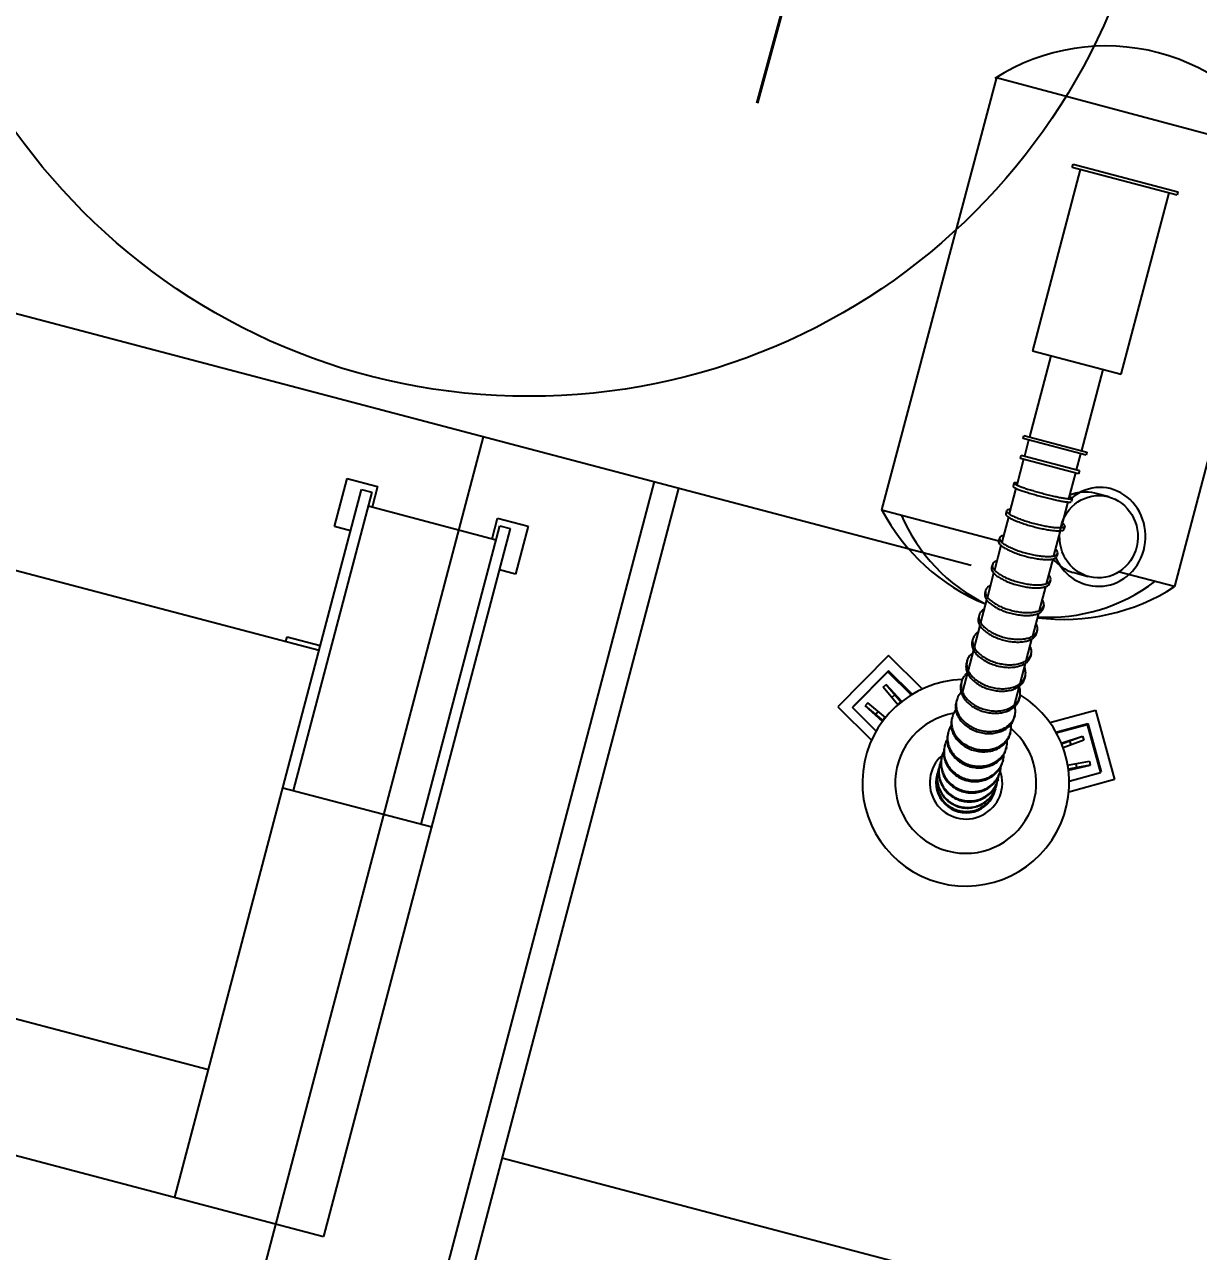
# Model space of a CAD drawing. Extents: x -16413 to 78405, y -232 to 83089.
# Drawn here: x 15732.9 to 16012.2, y 27519.6 to 27811.7 of the extents above; entities that cross this region are included whole.
import ezdxf

# ---------------------------------------------------------------- set-up
doc = ezdxf.new("R2010")
doc.units = 0
doc.header["$LTSCALE"] = 350
doc.header["$MEASUREMENT"] = 0
doc.layers.add('BACKGROUND', color=7, linetype='CONTINUOUS')
doc.styles.add('SIMPLEX', font='SIMPLEX')

msp = doc.modelspace()

# ---------------------------------------------------------------- linework, layer by layer
at = {"layer": 'BACKGROUND'}
for p, q in [((15029.81, 27927.63), (15958.11, 27683.01)), ((15964.13, 27799.07), (15936.8, 27696.16)), ((15964.13, 27799.07), (16033.5, 27780.51)), ((15982.19, 27777.67), (15982.39, 27778.43)), ((15982.39, 27778.43), (16007.31, 27771.86)), ((16033.5, 27780.51), (16006.54, 27677.88)), ((15984.09, 27777.17), (15972.72, 27734)), ((16007.11, 27771.1), (15982.19, 27777.67)), ((15993.83, 27728.43), (16005.21, 27771.6)), ((16007.31, 27771.86), (16007.11, 27771.1)), ((15518.68, 27737.65), (15802.98, 27662.74)), ((15977.11, 27732.84), (15972.01, 27713.51)), ((15972.72, 27734), (15993.83, 27728.43)), ((15989.44, 27729.59), (15984.35, 27710.26)), ((15970.5, 27713.1), (15970.7, 27713.86)), ((15970.7, 27713.86), (15985.66, 27709.92)), ((15750.34, 27365.46), (15842.09, 27713.57)), ((15985.46, 27709.16), (15970.5, 27713.1)), ((15971.81, 27712.75), (15970.81, 27708.95)), ((15970.61, 27708.18), (15968.99, 27702.03)), ((15969.85, 27708.39), (15970.05, 27709.15)), ((15983.7, 27704.73), (15969.85, 27708.39)), ((15970.05, 27709.15), (15983.9, 27705.5)), ((15984.15, 27709.5), (15983.14, 27705.7)), ((15985.66, 27709.92), (15985.46, 27709.16)), ((15983.9, 27705.5), (15983.7, 27704.73)), ((15882.69, 27702.87), (15790.97, 27354.76)), ((15806.66, 27692.17), (15809.67, 27703.6)), ((15809.67, 27703.6), (15816.91, 27701.69)), ((15968.3, 27702.51), (15968.1, 27701.75)), ((15982.94, 27704.94), (15981.32, 27698.79)), ((15768.65, 27532.47), (15813.06, 27701.01)), ((15815.54, 27700.36), (15796.82, 27629.34)), ((15888.5, 27701.35), (15805.96, 27388.04)), ((15813.06, 27701.01), (15815.54, 27700.36)), ((15816.91, 27701.69), (15815.62, 27696.82)), ((15968.79, 27701.28), (15967.18, 27695.18)), ((15990.99, 27699.26), (15987.58, 27700.16)), ((15814.67, 27697.07), (15845.13, 27689.04)), ((15981.12, 27698.03), (15979.51, 27691.93)), ((15982.15, 27698.86), (15981.95, 27698.1)), ((15844.18, 27689.29), (15845.46, 27694.17)), ((15845.46, 27694.17), (15852.69, 27692.26)), ((15936.8, 27696.16), (15964.69, 27688.81)), ((15966.98, 27694.43), (15965.4, 27688.42)), ((15966.57, 27695.92), (15966.37, 27695.17)), ((15848.47, 27691.68), (15804.06, 27523.14)), ((15810.47, 27691.17), (15806.66, 27692.17)), ((15827.28, 27621.31), (15845.99, 27692.33)), ((15845.99, 27692.33), (15848.47, 27691.68)), ((15852.69, 27692.26), (15849.68, 27680.84)), ((15979.34, 27691.18), (15977.73, 27685.17)), ((15980.42, 27692.3), (15980.22, 27691.55)), ((15965.21, 27687.69), (15963.66, 27681.82)), ((15964.86, 27689.44), (15964.66, 27688.7)), ((15978.71, 27685.79), (15978.52, 27685.05)), ((15849.68, 27680.84), (15845.88, 27681.84)), ((15963.19, 27683.1), (15963, 27682.39)), ((15977.54, 27684.44), (15976, 27678.57)), ((15963.48, 27681.11), (15961.98, 27675.43)), ((15977.04, 27679.45), (15976.85, 27678.74)), ((15985.96, 27680.23), (15982.32, 27681.2)), ((16006.54, 27677.88), (15993.13, 27681.41)), ((15961.57, 27676.97), (15961.39, 27676.28)), ((15975.81, 27677.86), (15974.31, 27672.18)), ((15961.8, 27674.74), (15960.36, 27669.3)), ((15961.81, 27674.73), (15960.36, 27669.3)), ((15975.42, 27673.32), (15975.24, 27672.63)), ((15960.02, 27671.08), (15959.84, 27670.42)), ((15974.13, 27671.49), (15972.69, 27666.05)), ((15974.13, 27671.49), (15972.69, 27666.05)), ((15960.19, 27668.64), (15958.83, 27663.46)), ((15973.87, 27667.43), (15973.7, 27666.77)), ((15795.08, 27664.82), (15795.36, 27665.9)), ((15795.36, 27665.9), (15803.26, 27663.82)), ((15958.54, 27665.47), (15958.38, 27664.85)), ((15972.52, 27665.39), (15971.16, 27660.21)), ((15938.49, 27661.44), (15926.43, 27649.28)), ((15946.5, 27653.5), (15938.49, 27661.44)), ((15958.66, 27662.84), (15957.38, 27657.97)), ((15972.4, 27661.82), (15972.23, 27661.2)), ((15957.15, 27660.2), (15957, 27659.62)), ((15970.99, 27659.59), (15969.71, 27654.72)), ((15929.9, 27649.07), (15938.32, 27657.56)), ((15938.5, 27657.79), (15930.08, 27649.3)), ((15938.32, 27657.56), (15943.86, 27652.07)), ((15944.11, 27652.23), (15938.5, 27657.79)), ((15957.23, 27657.39), (15956.04, 27652.87)), ((15971.01, 27656.55), (15970.85, 27655.97)), ((15937.18, 27653.91), (15937.92, 27654.54)), ((15940.71, 27649.75), (15937.18, 27653.91)), ((15941.64, 27650.52), (15937.92, 27654.54)), ((15937.92, 27654.54), (15941.46, 27650.37)), ((15955.86, 27655.31), (15955.72, 27654.77)), ((15969.56, 27654.14), (15968.37, 27649.62)), ((15933.54, 27650.24), (15932.92, 27649.5)), ((15937.77, 27646.71), (15933.54, 27650.24)), ((15940, 27652.07), (15939.27, 27651.45)), ((15941.38, 27650.45), (15940.64, 27649.82)), ((15954.68, 27650.82), (15954.55, 27650.33)), ((15969.72, 27651.66), (15969.57, 27651.12)), ((15926.43, 27649.28), (15934.44, 27641.34)), ((15935.54, 27643.48), (15929.9, 27649.07)), ((15930.08, 27649.3), (15930.1, 27649.27)), ((15937.03, 27645.75), (15932.92, 27649.5)), ((15932.92, 27649.5), (15937.17, 27645.94)), ((15935.4, 27647.43), (15936.02, 27648.18)), ((15937.04, 27646.07), (15937.65, 27646.8)), ((15953.61, 27646.78), (15953.5, 27646.34)), ((15968.53, 27647.17), (15968.4, 27646.68)), ((15976.86, 27645.5), (15987.74, 27648.46)), ((15987.74, 27648.46), (15992.24, 27631.94)), ((15978.31, 27643.21), (15985.93, 27645.29)), ((15978.39, 27643.06), (15985.75, 27645.06)), ((15985.75, 27645.06), (15988.89, 27633.52)), ((15985.93, 27645.29), (15989.07, 27633.75)), ((15952.67, 27643.21), (15952.57, 27642.83)), ((15967.47, 27643.12), (15967.35, 27642.69)), ((15979.57, 27640.63), (15984.61, 27642.24)), ((15979.66, 27640.41), (15984.61, 27642.24)), ((15984.95, 27641.33), (15980, 27639.5)), ((15981.92, 27640.21), (15981.58, 27641.12)), ((15984.61, 27642.24), (15984.95, 27641.33)), ((15951.87, 27640.14), (15951.78, 27639.82)), ((15966.53, 27639.56), (15966.43, 27639.18)), ((15492.38, 27637.84), (15776.68, 27562.92)), ((15950.67, 27635.6), (15950.62, 27635.4)), ((15951.2, 27637.6), (15951.13, 27637.34)), ((15965.72, 27636.49), (15965.63, 27636.17)), ((15981.09, 27635.4), (15986.31, 27636.34)), ((15986.48, 27635.38), (15981.24, 27634.44)), ((15981.27, 27634.2), (15986.48, 27635.38)), ((15983.3, 27634.81), (15983.13, 27635.76)), ((15986.31, 27636.34), (15986.48, 27635.38)), ((15950.06, 27633.3), (15950.04, 27633.23)), ((15950.29, 27634.16), (15950.26, 27634.03)), ((15965.05, 27633.95), (15964.98, 27633.69)), ((15988.89, 27633.52), (15981.45, 27631.5)), ((15989.07, 27633.75), (15988.85, 27633.69)), ((15794.35, 27629.99), (15829.76, 27620.66)), ((15963.92, 27629.64), (15963.9, 27629.58)), ((15964.14, 27630.51), (15964.11, 27630.38)), ((15964.52, 27631.95), (15964.47, 27631.75)), ((15992.24, 27631.94), (15981.36, 27628.97)), ((15484.36, 27607.38), (15804.06, 27523.14)), ((16124.96, 27468.41), (15846.47, 27541.79))]:
    msp.add_line(p, q, dxfattribs=at)
msp.add_circle((15852.94, 27873.18), 150, dxfattribs=at)
for centre, radius, start, end in [((15990.21, 27757.53), 49.07, 27.8892, 122.5856), ((15968.39, 27702.49), 0.0827, 126.0343, 221.9326), ((15968.92, 27702.96), 0.793, 221.4891, 244.1249), ((15968.57, 27702.05), 0.554, 86.1367, 115.204), ((15971.04, 27706.59), 5, 240.4808, 246.8711), ((15968.71, 27698.49), 4.12, 84.0456, 91.3325), ((15968.27, 27701.75), 0.168, 180.5622, 246.9011), ((15969.44, 27703.26), 2.07, 233.318, 245.0968), ((15972.39, 27709.13), 8.64, 243.7511, 248.2019), ((15974.93, 27715.41), 14.63, 246.3915, 249.4836), ((15977.04, 27720.52), 20.95, 247.9501, 250.4006), ((15980.23, 27729.37), 29.57, 249.3585, 251.2862), ((15982.76, 27736.41), 37.83, 250.3222, 251.9703), ((15986.03, 27746.38), 47.54, 251.2395, 252.6417), ((15988.45, 27753.81), 56.14, 251.9375, 253.2029), ((15991.2, 27762.85), 64.8, 252.6196, 253.7593), ((15992.97, 27768.69), 71.69, 253.1858, 254.2602), ((15994.71, 27774.81), 77.26, 253.7463, 254.7595), ((15995.41, 27777.29), 80.62, 254.249, 255.2422), ((15995.91, 27779.19), 81.8, 254.7498, 255.725), ((15995.42, 27777.28), 80.62, 255.2327, 256.2259), ((15994.81, 27774.78), 77.26, 255.7154, 256.7285), ((15991.96, 27762.65), 64.8, 256.7156, 257.8553), ((15988.35, 27745.77), 47.54, 257.8331, 259.2354), ((15979.82, 27695.56), 4.12, 59.1424, 66.4293), ((15985.44, 27690.7), 9.7, 77.2575, 113.2525), ((15993.31, 27768.61), 71.69, 256.2147, 257.2891), ((15989.9, 27753.43), 56.14, 257.272, 258.5374), ((15986.28, 27735.48), 37.83, 258.5046, 260.1528), ((15985.01, 27728.11), 29.57, 259.1887, 261.1163), ((15983.42, 27718.84), 20.95, 260.0743, 262.5249), ((15982.74, 27713.35), 14.63, 260.9913, 264.0834), ((15981.86, 27706.63), 8.64, 262.2731, 266.724), ((15981.79, 27703.76), 5, 263.6038, 269.994), ((15981.53, 27700.07), 2.07, 265.3783, 277.1576), ((15981.84, 27699.55), 0.793, 266.35, 288.9858), ((15981.81, 27698.19), 0.168, 263.5739, 329.9171), ((15981.69, 27698.6), 0.554, 35.2708, 64.3382), ((15982.07, 27698.88), 0.0827, 288.5422, 24.4405), ((15980.08, 27718.91), 48.83, 207.6515, 247.6823), ((15980.48, 27711.78), 42.49, 203.3588, 243.518), ((15966.61, 27695.11), 0.251, 129.3795, 188.6663), ((15966.95, 27695.22), 0.603, 194.6025, 228.4903), ((15966.95, 27694.66), 0.814, 99.5185, 127.2421), ((15968.37, 27696.62), 2.6, 225.3139, 237.9855), ((15966.81, 27695.86), 0.248, 140.4113, 198.8943), ((15967.28, 27696.06), 0.756, 201.5416, 230.0626), ((15967.05, 27695.59), 0.611, 102.2467, 135.1373), ((15968.83, 27697.7), 3.02, 227.4551, 238.6699), ((15967.59, 27693.72), 2.56, 92.7192, 105.2485), ((15970.94, 27700.52), 7.26, 237.14, 243.4737), ((15971.45, 27701.83), 7.91, 237.9898, 243.8495), ((15974.29, 27707.09), 14.65, 243.2245, 247.1798), ((15974.78, 27708.48), 15.35, 243.6376, 247.3925), ((15977.82, 27715.38), 23.65, 247.0838, 249.9522), ((15978.23, 27716.66), 24.23, 247.3075, 250.073), ((15981.15, 27724.64), 32.72, 250.0313, 252.2931), ((15983.02, 27730.46), 38.83, 252.2682, 254.2848), ((15980.84, 27723.58), 32.39, 249.9064, 252.2306), ((15982.8, 27729.62), 38.74, 252.2037, 254.2658), ((15983.44, 27731.85), 41.05, 254.2457, 256.2291), ((15983.64, 27732.6), 41.06, 254.266, 256.2089), ((15982.9, 27729.59), 38.74, 256.2091, 258.2711), ((15983.12, 27730.44), 38.83, 256.19, 258.2067), ((15981.63, 27723.37), 32.39, 258.2443, 260.5685), ((15981.88, 27724.45), 32.72, 258.1818, 260.4435), ((15980.21, 27714.75), 23.65, 260.5227, 263.3911), ((15980.49, 27716.07), 24.23, 260.4018, 263.1673), ((15979.2, 27705.8), 14.65, 263.2951, 267.2504), ((15979.46, 27707.25), 15.35, 263.0824, 266.8372), ((15978.88, 27698.43), 7.26, 267.0012, 273.3349), ((15979.08, 27699.82), 7.91, 266.6253, 272.485), ((15979.19, 27693.77), 2.6, 272.4894, 285.161), ((15979.32, 27694.93), 3.02, 271.805, 283.0198), ((15978.44, 27690.86), 2.56, 45.2264, 57.7556), ((15979.74, 27691.85), 0.603, 281.9846, 315.8724), ((15979.87, 27692.74), 0.756, 280.4122, 308.9333), ((15979.98, 27691.59), 0.251, 321.8086, 351.452), ((15979.83, 27692.22), 0.611, 15.3376, 48.2281), ((15980.18, 27692.34), 0.248, 311.5805, 10.0635), ((15965.23, 27688.57), 0.586, 165.1956, 203.5844), ((15965.25, 27688.52), 0.621, 124.0466, 161.0318), ((15966.03, 27688.91), 1.45, 203.4425, 224.5649), ((15965.35, 27689.31), 0.512, 147.5747, 188.8314), ((15965.79, 27689.41), 0.962, 190.7607, 218.1274), ((15965.61, 27689.1), 0.843, 115.0069, 144.861), ((15967.75, 27690.51), 3.79, 223.5153, 234.6035), ((15967.12, 27690.39), 2.61, 216.9401, 230.9779), ((15966.26, 27687.81), 2.29, 100.8274, 116.1545), ((15969.27, 27692.93), 5.94, 230.364, 238.4562), ((15971.88, 27697.1), 10.86, 238.2119, 243.6118), ((15970.18, 27693.83), 7.91, 234.1737, 240.9489), ((15972.89, 27698.62), 13.41, 240.7734, 245.5284), ((15974.48, 27702.28), 16.65, 243.5028, 247.5578), ((15975.36, 27703.98), 19.32, 245.4455, 249.1701), ((15976.61, 27707.36), 22.16, 247.5011, 250.8505), ((15977.15, 27708.64), 24.31, 249.124, 252.3176), ((15977.92, 27711.09), 26.12, 250.8156, 253.8166), ((15978.04, 27711.37), 27.18, 252.2864, 255.251), ((15978.33, 27712.47), 27.55, 253.7897, 256.6851), ((15978.05, 27711.36), 27.18, 255.2239, 258.1885), ((15978.01, 27711.06), 26.12, 256.6583, 259.6593), ((15977.48, 27708.56), 24.31, 258.1573, 261.3509), ((15977.32, 27707.17), 22.16, 259.6243, 262.9737), ((15976.66, 27701.7), 16.65, 262.9171, 266.9721), ((15976.37, 27695.91), 10.86, 266.8631, 272.2629), ((15976.59, 27691), 5.94, 272.0187, 280.1108), ((15977.2, 27687.73), 2.61, 279.4969, 293.5347), ((15977.43, 27685.91), 1.45, 285.91, 307.0324), ((15976.68, 27685.06), 2.29, 34.3204, 49.6475), ((15977.88, 27686.22), 0.962, 292.3475, 319.7142), ((15977.95, 27685.22), 0.586, 306.8905, 345.2793), ((15988.31, 27688.78), 10.79, 201.9564, 266.6872), ((15977.89, 27685.86), 0.843, 5.6139, 35.4679), ((15978.21, 27685.92), 0.512, 321.6435, 2.9001), ((15964.01, 27682.17), 1.04, 173.02, 200.9156), ((15963.86, 27682.16), 0.894, 140.5933, 171.2998), ((15964.88, 27682.5), 1.97, 200.8822, 219.0873), ((15964.03, 27682.88), 0.869, 151.5678, 183.3972), ((15964.44, 27682.93), 1.28, 184.5955, 209.2555), ((15964.28, 27682.71), 1.18, 124.008, 150.096), ((15965.62, 27683.58), 2.63, 208.8377, 224.1235), ((15964.97, 27681.72), 2.38, 107.9691, 124.324), ((15967.47, 27685.31), 5.17, 223.6837, 233.414), ((15976.74, 27703.62), 19.32, 261.3048, 265.0293), ((15976.25, 27697.73), 13.41, 264.9465, 269.7015), ((15976.24, 27692.23), 7.91, 269.526, 276.3012), ((15976.72, 27688.14), 3.79, 275.8713, 286.9596), ((15985.28, 27690.28), 9.55, 217.94, 251.9661), ((15966.47, 27683.75), 3.99, 218.5957, 229.9679), ((15968.53, 27686.15), 7.16, 229.6771, 237.3697), ((15969.67, 27688.21), 8.8, 233.1836, 239.9958), ((15970.71, 27689.49), 11.14, 237.2217, 242.9419), ((15971.8, 27691.85), 13.02, 239.8782, 245.1213), ((15972.6, 27693.15), 15.26, 242.862, 247.4958), ((15973.49, 27695.44), 16.99, 245.0554, 249.4434), ((15973.92, 27696.29), 18.67, 247.4473, 251.4964), ((15974.5, 27698.1), 19.83, 249.4008, 253.3581), ((15974.8, 27699.08), 20.86, 253.3247, 257.1502), ((15976.68, 27711.99), 41.41, 266.16, 307.4497), ((15975.15, 27681.07), 2.63, 286.3514, 301.6372), ((15975.87, 27679.92), 1.28, 301.2194, 325.8794), ((15974.81, 27679.13), 2.38, 26.1509, 42.5058), ((15975.99, 27678.96), 0.894, 339.1751, 9.8816), ((15976.2, 27679.68), 0.869, 327.0777, 358.9071), ((15975.89, 27679.65), 1.18, 0.3788, 26.4669), ((15962.66, 27675.94), 1.31, 149.4405, 175.9429), ((15962.94, 27675.95), 1.59, 176.8513, 200.1935), ((15962.84, 27676.63), 1.31, 154.0548, 180.0545), ((15963.21, 27676.66), 1.69, 180.7927, 202.775), ((15963.08, 27676.49), 1.59, 130.3758, 153.209), ((15964.28, 27677.1), 2.84, 202.6903, 218.2471), ((15963.75, 27675.7), 2.63, 114.0046, 130.3812), ((15974.55, 27698.12), 20.61, 251.4617, 255.2528), ((15974.56, 27698.12), 20.61, 255.222, 259.0132), ((15974.59, 27698.07), 19.83, 257.1168, 261.0741), ((15974.2, 27696.22), 18.67, 258.9785, 263.0276), ((15974.16, 27695.27), 16.99, 261.0315, 265.4195), ((15973.8, 27692.83), 15.26, 262.9791, 267.6129), ((15973.86, 27691.31), 13.02, 265.3536, 270.5967), ((15973.64, 27688.71), 11.14, 267.533, 273.2532), ((15980.08, 27718.91), 48.83, 262.6893, 302.8234), ((15973.92, 27687.09), 8.8, 270.4791, 277.2912), ((15973.89, 27684.74), 7.16, 273.1051, 280.7978), ((15974.4, 27683.49), 5.17, 277.0609, 286.7912), ((15974.5, 27681.63), 3.99, 280.5069, 291.8792), ((15975.27, 27679.76), 1.97, 291.3876, 309.5927), ((15975.87, 27679.04), 1.04, 309.5592, 337.4549), ((15963.93, 27676.31), 2.65, 200.1879, 216.8215), ((15965.53, 27677.48), 4.63, 216.5319, 227.9872), ((15965.9, 27678.35), 4.89, 217.9759, 228.8051), ((15967.45, 27679.57), 7.46, 227.7758, 236.1023), ((15967.79, 27680.46), 7.72, 228.6151, 236.5885), ((15969.3, 27682.28), 10.75, 235.9774, 242.501), ((15969.58, 27683.15), 10.95, 236.4755, 242.7871), ((15970.98, 27685.82), 13.97, 242.7178, 248.0829), ((15973.84, 27673.86), 1.69, 307.6999, 329.6821), ((15972.9, 27673.29), 2.63, 20.0937, 36.4702), ((15973.97, 27672.96), 1.31, 334.532, 1.0344), ((15974.16, 27673.65), 1.31, 330.4204, 356.4201), ((15973.87, 27673.65), 1.59, 357.2658, 20.0991), ((15961.92, 27669.95), 2.13, 177.1609, 197.1817), ((15961.6, 27669.95), 1.82, 154.4186, 176.6682), ((15961.78, 27670.61), 1.82, 155.729, 177.8182), ((15962.12, 27670.62), 2.16, 178.2827, 197.9784), ((15962, 27670.49), 2.08, 134.9955, 155.218), ((15962.64, 27669.85), 2.98, 118.9933, 134.9047), ((15970.75, 27685.03), 13.85, 242.4255, 247.9318), ((15971.6, 27687.08), 16.07, 247.881, 252.866), ((15971.79, 27687.8), 16.11, 248.0356, 252.9126), ((15971.85, 27687.85), 16.88, 252.8253, 257.6496), ((15972.03, 27688.54), 16.88, 252.8744, 257.6005), ((15971.68, 27687.06), 16.07, 257.6089, 262.5939), ((15971.87, 27687.78), 16.11, 257.5623, 262.4393), ((15971.41, 27684.85), 13.85, 262.543, 268.0493), ((15971.6, 27685.66), 13.97, 262.392, 267.7571), ((15971.32, 27681.75), 10.75, 267.9739, 274.4975), ((15971.5, 27682.65), 10.95, 267.6878, 273.9994), ((15971.59, 27678.48), 7.46, 274.3726, 282.699), ((15971.74, 27679.42), 7.72, 273.8864, 281.8598), ((15972.23, 27675.72), 4.63, 282.4877, 293.943), ((15972.34, 27676.65), 4.89, 281.6698, 292.499), ((15973.05, 27673.91), 2.65, 293.6533, 310.287), ((15973.13, 27674.77), 2.84, 292.2277, 307.7846), ((15973.73, 27673.1), 1.59, 310.2814, 333.6236), ((15961.63, 27664.24), 3.4, 123.0766, 138.33), ((15962.84, 27670.24), 3.1, 197.2391, 212.8327), ((15963.07, 27670.93), 3.16, 198.0184, 213.3244), ((15964.26, 27671.14), 4.78, 212.6844, 224.3736), ((15964.49, 27671.85), 4.85, 213.1766, 224.6742), ((15965.9, 27672.72), 7.06, 224.2277, 233.2394), ((15966.12, 27673.43), 7.13, 224.5324, 233.4245), ((15967.65, 27675.47), 9.67, 233.3249, 240.5761), ((15970.98, 27667.65), 2.98, 15.5701, 31.4816), ((15971.94, 27667.23), 1.82, 333.8067, 356.0563), ((15972.11, 27667.89), 1.82, 332.6567, 354.7459), ((15971.85, 27667.89), 2.08, 355.2569, 15.4793), ((15960.68, 27664.24), 2.38, 157.4559, 176.704), ((15961, 27664.24), 2.7, 176.9965, 194.7059), ((15961.15, 27664.86), 2.69, 176.534, 194.3588), ((15960.84, 27664.87), 2.38, 156.9186, 176.2346), ((15961.98, 27665.08), 3.55, 194.4346, 209.2491), ((15961.05, 27664.76), 2.61, 138.4363, 156.5976), ((15967.45, 27674.76), 9.62, 233.1368, 240.4649), ((15968.63, 27676.82), 11.99, 240.3955, 246.7205), ((15968.82, 27677.51), 12.02, 240.5086, 246.78), ((15969.3, 27678.36), 13.67, 246.6702, 252.4649), ((15969.48, 27679.02), 13.68, 246.7308, 252.4834), ((15969.5, 27678.93), 14.28, 252.423, 258.0519), ((15969.67, 27679.59), 14.28, 252.4423, 258.0326), ((15969.38, 27678.34), 13.67, 258.01, 263.8047), ((15969.55, 27679), 13.68, 257.9915, 263.7441), ((15969.21, 27676.67), 11.99, 263.7544, 270.0794), ((15969.38, 27677.35), 12.02, 263.6949, 269.9663), ((15969.22, 27674.3), 9.62, 270.01, 277.3381), ((15969.39, 27675.01), 9.67, 269.8988, 277.15), ((15969.56, 27671.76), 7.06, 277.2355, 286.2472), ((15969.72, 27672.49), 7.13, 277.0504, 285.9425), ((15970.21, 27669.58), 4.78, 286.1013, 297.7905), ((15970.36, 27670.3), 4.85, 285.8007, 297.2982), ((15971, 27668.09), 3.1, 297.6422, 313.2358), ((15971.14, 27668.8), 3.16, 297.1505, 312.4565), ((15971.67, 27667.38), 2.13, 313.2932, 333.314), ((15971.82, 27668.06), 2.16, 312.4965, 332.1922), ((15960.22, 27659.36), 3.18, 141.0566, 157.5894), ((15960.74, 27658.93), 3.86, 126.4077, 140.9621), ((15961.84, 27664.46), 3.57, 194.7764, 209.4813), ((15963.08, 27665.16), 4.99, 209.4113, 221.1812), ((15963.22, 27665.76), 4.96, 209.1797, 221.0308), ((15964.47, 27666.36), 6.84, 221.0848, 230.6232), ((15964.62, 27666.97), 6.81, 220.9334, 230.5272), ((15965.92, 27668.53), 8.84, 230.4455, 238.5065), ((15969.82, 27662.58), 2.69, 316.116, 333.9409), ((15969.93, 27661.81), 2.38, 333.7708, 353.019), ((15969.09, 27662.27), 3.4, 12.1449, 27.3983), ((15970.09, 27662.43), 2.38, 334.2403, 353.5563), ((15969.86, 27662.44), 2.61, 353.8773, 12.0386), ((15960.19, 27658.85), 3.29, 176.6883, 192.6884), ((15959.89, 27658.86), 2.98, 159.4421, 176.505), ((15960.3, 27659.43), 3.25, 175.2649, 191.5777), ((15960.03, 27659.44), 2.98, 157.7969, 175.068), ((15961.02, 27659.59), 3.98, 191.6543, 205.8939), ((15965.77, 27667.92), 8.86, 230.5426, 238.5655), ((15966.74, 27669.48), 10.7, 238.5043, 245.5769), ((15966.89, 27670.1), 10.69, 238.4446, 245.5449), ((15967.28, 27670.65), 11.99, 245.5291, 252.0837), ((15967.44, 27671.27), 11.98, 245.4966, 252.0737), ((15967.43, 27671.09), 12.45, 252.0422, 258.4326), ((15967.59, 27671.71), 12.45, 252.0318, 258.4431), ((15967.34, 27670.63), 11.99, 258.3912, 264.9458), ((15967.51, 27671.25), 11.98, 258.4012, 264.9783), ((15967.24, 27669.35), 10.7, 264.898, 271.9706), ((15967.4, 27669.96), 10.69, 264.9299, 272.0303), ((15967.31, 27667.51), 8.86, 271.9094, 279.9323), ((15967.48, 27668.11), 8.84, 271.9684, 280.0293), ((15967.67, 27665.52), 6.84, 279.8517, 289.3901), ((15967.84, 27666.12), 6.81, 279.9477, 289.5415), ((15968.29, 27663.78), 4.99, 289.2937, 301.0636), ((15968.47, 27664.38), 4.96, 289.4441, 301.2951), ((15967.26, 27657.21), 3.86, 9.5128, 24.0672), ((15969.03, 27662.57), 3.57, 300.9936, 315.6984), ((15969.2, 27663.18), 3.55, 301.2258, 316.0402), ((15969.65, 27661.96), 2.7, 315.769, 333.4784), ((15956.85, 27631.17), 24.61, 91.9385, 58.2347), ((15959.34, 27654.39), 3.6, 158.0519, 173.8232), ((15959.51, 27654.31), 3.78, 142.6569, 157.9151), ((15959.97, 27653.96), 4.36, 128.7016, 142.5826), ((15960.93, 27659.02), 4.05, 192.7536, 206.6834), ((15961.99, 27659.55), 5.23, 206.6558, 218.3964), ((15962.08, 27660.1), 5.16, 205.8695, 217.8592), ((15963.17, 27660.48), 6.73, 218.3358, 228.2648), ((15963.27, 27661.01), 6.66, 217.7971, 227.9098), ((15964.24, 27661.66), 8.33, 228.2041, 236.816), ((15964.36, 27662.21), 8.28, 227.8468, 236.5929), ((15967.7, 27656.87), 3.29, 317.7865, 333.7866), ((15967.89, 27657.43), 3.25, 318.8971, 335.21), ((15967.97, 27656.73), 2.98, 333.9698, 351.0328), ((15968.12, 27657.31), 2.98, 335.4069, 352.678), ((15967.92, 27657.33), 3.18, 352.8854, 9.4183), ((15959.09, 27649.55), 4.6, 136.3928, 150.248), ((15959.48, 27653.84), 3.88, 176.3608, 191.0514), ((15959.21, 27653.85), 3.61, 160.816, 176.2423), ((15960.12, 27653.97), 4.53, 191.1052, 204.3605), ((15959.56, 27654.37), 3.82, 173.9564, 189.1201), ((15960.16, 27654.48), 4.43, 189.1876, 202.9239), ((15961.05, 27654.85), 5.39, 202.9235, 214.9761), ((15965.03, 27662.86), 9.76, 236.7643, 244.5098), ((15965.17, 27663.42), 9.73, 236.5391, 244.3873), ((15965.47, 27663.75), 10.76, 244.4662, 251.7254), ((15965.62, 27664.33), 10.75, 244.342, 251.6867), ((15965.58, 27664.09), 11.11, 251.686, 258.7889), ((15965.74, 27664.67), 11.11, 251.646, 258.8289), ((15965.52, 27663.74), 10.76, 258.7495, 266.0087), ((15965.67, 27664.31), 10.75, 258.7882, 266.1329), ((15965.46, 27662.75), 9.76, 265.9651, 273.7106), ((15965.61, 27663.3), 9.73, 266.0876, 273.9358), ((15965.56, 27661.32), 8.33, 273.6589, 282.2708), ((15965.72, 27661.85), 8.28, 273.882, 282.6281), ((15965.91, 27659.75), 6.73, 282.2101, 292.1391), ((15966.08, 27660.27), 6.66, 282.5651, 292.6777), ((15966.48, 27658.37), 5.23, 292.0785, 303.8191), ((15966.67, 27658.89), 5.16, 292.6157, 304.6054), ((15967.14, 27657.39), 4.05, 303.7915, 317.7213), ((15965.48, 27652.5), 4.36, 7.8923, 21.7732), ((15967.33, 27657.92), 3.98, 304.5809, 318.8205), ((15966.05, 27652.59), 3.78, 352.5598, 7.818), ((15958.64, 27649.25), 4.23, 161.8177, 176.8675), ((15958.8, 27649.74), 4.26, 165.0041, 179.6015), ((15959.13, 27649.74), 4.59, 179.6789, 193.572), ((15958.8, 27649.73), 4.26, 150.324, 164.9067), ((15961.01, 27654.37), 5.51, 204.3546, 215.9954), ((15961.98, 27655.07), 6.7, 215.9594, 226.1676), ((15962.04, 27655.54), 6.6, 214.9397, 225.4725), ((15962.85, 27655.97), 7.96, 226.1238, 235.2265), ((15962.95, 27656.45), 7.88, 225.426, 234.78), ((15963.61, 27657.38), 9.03, 234.7351, 243.2786), ((15965.35, 27652.59), 4.53, 306.1144, 319.3697), ((15965.56, 27653.05), 4.43, 307.551, 321.2873), ((15965.84, 27652.16), 3.88, 319.4235, 334.1141), ((15966.04, 27652.67), 3.82, 321.3548, 336.5184), ((15966.09, 27652.04), 3.61, 334.2325, 349.6589), ((15966.24, 27652.57), 3.6, 336.6517, 352.423), ((15956.85, 27631.17), 16.79, 99.8712, 50.109), ((15958.28, 27645.55), 4.82, 156.1887, 170.1522), ((15958.44, 27645.47), 5, 142.4988, 156.127), ((15958.92, 27649.24), 4.51, 176.9584, 191.3942), ((15959.51, 27649.37), 5.11, 191.4382, 204.7125), ((15959.74, 27649.89), 5.22, 193.6052, 206.3474), ((15960.3, 27649.73), 5.98, 204.7108, 216.6622), ((15960.53, 27650.28), 6.1, 206.3415, 217.8317), ((15963.49, 27656.88), 9.07, 235.1845, 243.5272), ((15963.84, 27657.56), 9.83, 243.4889, 251.3929), ((15963.98, 27658.09), 9.82, 243.2378, 251.3138), ((15963.93, 27657.82), 10.11, 251.357, 259.1179), ((15964.07, 27658.36), 10.11, 251.2756, 259.1993), ((15963.89, 27657.55), 9.83, 259.082, 266.9859), ((15964.03, 27658.08), 9.82, 259.1611, 267.2371), ((15963.85, 27656.79), 9.07, 266.9476, 275.2904), ((15963.99, 27657.28), 9.03, 267.1962, 275.7398), ((15963.96, 27655.68), 7.96, 275.2484, 284.351), ((15964.12, 27656.14), 7.88, 275.6949, 285.0488), ((15964.28, 27654.46), 6.7, 284.3072, 294.5155), ((15964.45, 27654.9), 6.6, 285.0024, 295.5352), ((15964.78, 27653.38), 5.51, 294.4795, 306.1203), ((15964.98, 27653.82), 5.39, 295.4988, 307.5514), ((15964.31, 27647.76), 4.23, 333.6074, 348.6572), ((15964.42, 27648.26), 4.26, 330.8734, 345.4708), ((15964.07, 27648.24), 4.6, 0.2269, 14.082), ((15964.41, 27648.25), 4.26, 345.5682, 0.1509), ((15957.95, 27641.8), 5.46, 147.3731, 160.0646), ((15958.4, 27645.1), 5.06, 176.6478, 190.2498), ((15958.17, 27645.11), 4.83, 162.5669, 176.588), ((15958.87, 27645.19), 5.54, 190.2832, 203.0875), ((15958.37, 27645.54), 4.92, 170.2176, 183.9953), ((15958.74, 27645.57), 5.28, 184.0415, 197.1778), ((15959.3, 27645.74), 5.88, 197.195, 209.4352), ((15961.12, 27650.34), 7, 216.634, 227.392), ((15961.32, 27650.89), 7.1, 217.8041, 228.1849), ((15961.81, 27651.08), 8.01, 227.3541, 237.1893), ((15961.98, 27651.62), 8.07, 228.1496, 237.6779), ((15962.25, 27651.75), 8.82, 237.15, 246.3732), ((15962.39, 27652.27), 8.85, 237.6416, 246.6052), ((15962.57, 27652.66), 9.28, 246.57, 255.2548), ((15962.79, 27650.51), 7.1, 282.29, 292.6708), ((15963.11, 27648.99), 5.98, 293.8127, 305.7641), ((15963.18, 27649.58), 6.1, 292.6432, 304.1334), ((15963.67, 27648.86), 5.22, 304.1275, 316.8697), ((15963.62, 27648.29), 5.11, 305.7624, 319.0367), ((15962.81, 27644.35), 4.82, 340.3227, 354.2862), ((15964.07, 27647.89), 4.51, 319.0807, 333.5165), ((15964.13, 27648.42), 4.59, 316.9029, 330.7959), ((15962.63, 27644.37), 5, 354.3479, 7.9761), ((15957.59, 27638.63), 5.92, 151.3232, 163.8582), ((15957.97, 27641.44), 5.57, 176.4095, 189.3472), ((15957.79, 27641.45), 5.39, 163.1529, 176.3707), ((15958, 27641.82), 5.5, 172.9568, 185.5882), ((15958.3, 27641.86), 5.8, 185.6145, 197.8021), ((15957.88, 27641.84), 5.38, 160.1031, 172.9193), ((15959.49, 27645.45), 6.22, 203.0921, 214.9487), ((15959.95, 27646.1), 6.62, 209.4279, 220.7364), ((15960.13, 27645.9), 6.99, 214.933, 225.8914), ((15960.54, 27646.61), 7.4, 220.7146, 231.2128), ((15960.66, 27646.44), 7.75, 225.8651, 236.0973), ((15960.98, 27647.15), 8.09, 231.1845, 241.0765), ((15962.44, 27652.17), 9.27, 246.3351, 255.2562), ((15962.45, 27652.16), 9.27, 255.2187, 264.1398), ((15962.57, 27652.66), 9.28, 255.2201, 263.9048), ((15962.4, 27651.71), 8.82, 264.1016, 273.3249), ((15962.53, 27652.23), 8.85, 263.8696, 272.8332), ((15962.46, 27650.91), 8.01, 273.2856, 283.1208), ((15962.58, 27651.46), 8.07, 272.797, 282.3253), ((15962.69, 27649.93), 7, 283.0829, 293.8409), ((15962.41, 27644.6), 5.28, 313.2971, 326.4333), ((15962.48, 27644.02), 5.06, 320.2251, 333.8271), ((15961.24, 27640.94), 5.46, 350.4103, 3.1018), ((15962.72, 27644.39), 4.92, 326.4796, 340.2573), ((15962.68, 27643.92), 4.83, 333.8869, 347.908), ((15957.32, 27635.98), 6.34, 154.6054, 166.4153), ((15957.62, 27638.31), 6.03, 176.2431, 188.6543), ((15957.49, 27638.31), 5.9, 163.6272, 176.2188), ((15957.7, 27638.63), 6.03, 176.4669, 188.842), ((15957.57, 27638.64), 5.9, 163.8848, 176.4428), ((15958.32, 27641.51), 5.93, 189.3713, 201.7739), ((15958.73, 27642), 6.26, 197.813, 209.4069), ((15958.79, 27641.69), 6.44, 201.7804, 213.5264), ((15959.2, 27642.26), 6.8, 209.4038, 220.3747), ((15959.27, 27642.01), 7.01, 213.5184, 224.6166), ((15961, 27646.94), 8.35, 236.0671, 245.8013), ((15961.21, 27647.56), 8.56, 241.046, 250.5687), ((15961.14, 27647.24), 8.69, 245.77, 255.2531), ((15961.27, 27647.72), 8.73, 250.5379, 259.937), ((15961.15, 27647.24), 8.69, 255.2217, 264.7049), ((15961.25, 27647.55), 8.56, 259.9061, 269.4288), ((15961.12, 27646.91), 8.35, 264.6736, 274.4078), ((15961.24, 27647.08), 8.09, 269.3984, 279.2904), ((15961.17, 27646.31), 7.75, 274.3775, 284.6097), ((15961.36, 27646.4), 7.4, 279.262, 289.7603), ((15961.36, 27645.57), 6.99, 284.5835, 295.5419), ((15961.63, 27645.66), 6.62, 289.7384, 301.047), ((15961.7, 27644.87), 6.22, 295.5262, 307.3828), ((15962.01, 27645.03), 5.88, 301.0397, 313.2798), ((15961.05, 27640.63), 5.57, 321.1277, 334.0654), ((15962.11, 27644.33), 5.54, 307.3874, 320.1916), ((15961.21, 27640.98), 5.5, 324.8867, 337.5181), ((15960, 27637.99), 5.92, 346.6167, 359.1517), ((15961.21, 27640.55), 5.39, 334.1042, 347.3219), ((15961.32, 27640.93), 5.38, 337.5555, 350.3718), ((15956.91, 27631.18), 8.64, 131.2337, 19.2412), ((15957.09, 27633.7), 6.69, 164.3674, 176.1147), ((15957.15, 27633.89), 6.71, 169.2985, 181.1546), ((15957.14, 27633.9), 6.69, 157.4111, 169.2901), ((15957.34, 27635.72), 6.42, 176.1475, 188.1477), ((15957.26, 27635.72), 6.34, 164.024, 176.1331), ((15957.33, 27635.98), 6.35, 166.4298, 178.228), ((15957.43, 27635.98), 6.45, 178.2408, 189.9169), ((15957.87, 27638.35), 6.29, 188.6706, 200.7372), ((15957.96, 27638.67), 6.29, 188.858, 200.8882), ((15958.2, 27638.48), 6.65, 200.7431, 212.376), ((15958.29, 27638.8), 6.65, 200.8939, 212.492), ((15958.63, 27639.01), 7.05, 212.4883, 223.6472), ((15959.62, 27642.62), 7.35, 220.3617, 230.7765), ((15959.66, 27642.39), 7.56, 224.5993, 235.1535), ((15959.92, 27642.98), 7.82, 230.7578, 240.7449), ((15959.91, 27642.75), 7.99, 235.1313, 245.3014), ((15960.08, 27643.26), 8.15, 240.7235, 250.4444), ((15960.01, 27642.96), 8.23, 245.2771, 255.2499), ((15960.12, 27643.37), 8.26, 250.422, 260.0529), ((15960.02, 27642.96), 8.23, 255.225, 265.1978), ((15960.11, 27643.26), 8.15, 260.0304, 269.7514), ((15960.11, 27642.93), 7.82, 269.73, 279.7171), ((15960.04, 27642.29), 7.56, 275.3214, 285.8756), ((15960.19, 27642.47), 7.35, 279.6984, 290.1132), ((15960.2, 27641.77), 7.01, 285.8583, 296.9565), ((15960.38, 27641.95), 6.8, 290.1002, 301.0711), ((15960.46, 27641.26), 6.44, 296.9485, 308.6945), ((15960.66, 27641.49), 6.26, 301.068, 312.6619), ((15960.77, 27640.86), 5.93, 308.7009, 321.1036), ((15959.81, 27637.73), 6.03, 321.8205, 334.2318), ((15959.9, 27638.05), 6.03, 321.6329, 334.008), ((15960.97, 27641.15), 5.8, 312.6728, 324.8603), ((15958.92, 27635.56), 6.34, 344.0596, 355.8695), ((15959.93, 27637.67), 5.9, 334.2561, 346.8477), ((15960.01, 27637.99), 5.9, 334.032, 346.59), ((15956.91, 27631.18), 7.16, 164.3118, 346.1631), ((15956.92, 27631.42), 7.11, 164.9613, 176.2878), ((15956.94, 27631.48), 7.11, 173.1479, 184.1344), ((15956.94, 27631.48), 7.11, 162.1564, 173.1472), ((15957, 27632.26), 6.97, 176.1684, 187.633), ((15956.98, 27632.26), 6.95, 164.6752, 176.1652), ((15957.02, 27632.39), 6.96, 171.2719, 182.6376), ((15957.06, 27632.39), 7, 182.6403, 193.9678), ((15957.01, 27632.39), 6.95, 159.8889, 171.2686), ((15957.14, 27633.7), 6.74, 176.1223, 187.8108), ((15957.23, 27633.9), 6.78, 181.1616, 192.9325), ((15957.23, 27633.71), 6.84, 187.8164, 199.3932), ((15957.34, 27633.92), 6.89, 192.937, 204.576), ((15957.51, 27635.74), 6.59, 188.1578, 199.9503), ((15957.61, 27636.01), 6.62, 189.9256, 201.3929), ((15957.73, 27635.82), 6.82, 199.9547, 211.481), ((15957.82, 27636.1), 6.85, 201.3963, 212.6065), ((15957.94, 27635.96), 7.08, 211.4796, 222.7279), ((15958.03, 27636.23), 7.1, 212.6047, 223.5516), ((15958.54, 27638.69), 7.04, 212.3724, 223.5636), ((15958.81, 27638.95), 7.42, 223.5528, 234.3613), ((15958.9, 27639.27), 7.42, 223.6365, 234.4153), ((15958.99, 27639.19), 7.71, 234.346, 244.8774), ((15959.07, 27639.51), 7.72, 234.4001, 244.9038), ((15959.06, 27639.33), 7.88, 244.8598, 255.2466), ((15959.14, 27639.65), 7.88, 244.8863, 255.2465), ((15959.15, 27639.65), 7.88, 255.2283, 265.5886), ((15960, 27642.72), 7.99, 265.1735, 275.3436), ((15959.17, 27639.2), 7.42, 276.0596, 286.8384), ((15959.2, 27638.52), 7.04, 286.9113, 298.1025), ((15959.28, 27638.84), 7.05, 286.8277, 297.9866), ((15959.38, 27638.17), 6.65, 298.0988, 309.7318), ((15959.47, 27638.49), 6.65, 297.9828, 309.581), ((15959.61, 27637.89), 6.29, 309.7377, 321.8043), ((15959.69, 27638.22), 6.29, 309.5867, 321.6169), ((15958.83, 27635.61), 6.45, 320.558, 332.2341), ((15958.78, 27635.34), 6.42, 322.3272, 334.3274), ((15958.06, 27633.65), 6.69, 341.1848, 353.0638), ((15958.91, 27635.57), 6.35, 332.2469, 344.0451), ((15958.85, 27635.3), 6.34, 334.3417, 346.4509), ((15956.93, 27631.42), 7.12, 176.2886, 187.6088), ((15956.95, 27631.48), 7.12, 184.135, 195.1117), ((15956.94, 27631.42), 7.13, 187.6093, 198.9177), ((15956.96, 27631.49), 7.14, 195.1121, 206.0753), ((15957.04, 27632.26), 7.02, 187.6354, 199.0519), ((15956.95, 27631.42), 7.14, 198.9181, 210.211), ((15957.11, 27632.41), 7.05, 193.9695, 205.2406), ((15957.1, 27632.28), 7.08, 199.0531, 210.4068), ((15957.16, 27632.43), 7.11, 205.2412, 216.4469), ((15957.36, 27633.75), 6.97, 199.3959, 210.8279), ((15957.47, 27633.98), 7.03, 204.5773, 216.061), ((15957.48, 27633.83), 7.11, 210.8275, 222.1055), ((15957.58, 27634.06), 7.18, 216.0592, 227.3897), ((15958.12, 27636.12), 7.32, 222.7217, 233.7232), ((15958.2, 27636.39), 7.33, 223.5456, 234.2612), ((15958.23, 27636.27), 7.5, 233.7136, 244.5326), ((15958.3, 27636.53), 7.51, 234.2521, 244.7979), ((15958.28, 27636.36), 7.61, 244.521, 255.2436), ((15958.34, 27636.62), 7.61, 244.787, 255.2431), ((15958.35, 27636.62), 7.61, 255.2317, 265.6879), ((15959.06, 27639.33), 7.88, 255.2283, 265.6151), ((15959.05, 27639.17), 7.71, 265.5975, 276.1288), ((15959.14, 27639.49), 7.72, 265.5711, 276.0748), ((15958.36, 27636.34), 7.33, 276.2136, 286.9293), ((15959.08, 27638.88), 7.42, 276.1136, 286.9221), ((15958.43, 27636.12), 7.1, 286.9233, 297.8702), ((15958.37, 27635.84), 7.08, 287.7469, 298.9953), ((15958.55, 27635.9), 6.85, 297.8684, 309.0786), ((15958.49, 27635.62), 6.82, 298.9939, 310.5201), ((15957.89, 27633.78), 6.89, 305.8989, 317.5379), ((15957.88, 27633.54), 6.84, 311.0816, 322.6585), ((15958.69, 27635.73), 6.62, 309.082, 320.5493), ((15958.64, 27635.45), 6.59, 310.5245, 322.317), ((15957.37, 27632.16), 6.97, 322.8419, 334.3065), ((15957.98, 27633.7), 6.78, 317.5424, 329.3133), ((15957.41, 27632.29), 6.96, 327.8373, 339.203), ((15957.96, 27633.48), 6.74, 322.6641, 334.3526), ((15957.02, 27631.39), 7.11, 334.1871, 345.5136), ((15957.04, 27631.46), 7.11, 337.3277, 348.3185), ((15957.39, 27632.15), 6.95, 334.3096, 345.7997), ((15958.04, 27633.66), 6.71, 329.3203, 341.1764), ((15957.43, 27632.28), 6.95, 339.2063, 350.586), ((15958, 27633.46), 6.69, 334.3602, 346.1075), ((15956.98, 27631.49), 7.15, 206.0754, 217.0229), ((15956.96, 27631.43), 7.16, 210.211, 221.4872), ((15957.15, 27632.32), 7.14, 210.4067, 221.6928), ((15956.99, 27631.5), 7.17, 217.0227, 227.9549), ((15957.21, 27632.47), 7.17, 216.4461, 227.5873), ((15956.98, 27631.44), 7.17, 221.4869, 232.7476), ((15957.2, 27632.35), 7.2, 221.6914, 232.9156), ((15957.58, 27633.92), 7.25, 222.1023, 233.241), ((15957.25, 27632.51), 7.23, 227.5854, 238.6725), ((15957.67, 27634.16), 7.3, 227.3852, 238.5879), ((15957.23, 27632.39), 7.24, 232.9132, 244.0903), ((15957.64, 27634), 7.35, 233.2356, 244.2696), ((15957.27, 27632.54), 7.26, 238.6699, 249.7212), ((15957.71, 27634.23), 7.38, 238.5816, 249.7001), ((15957.67, 27634.05), 7.41, 244.2629, 255.241), ((15957.72, 27634.25), 7.41, 249.6928, 260.782), ((15957.67, 27634.05), 7.41, 255.2339, 266.212), ((15958.28, 27636.36), 7.61, 255.2313, 265.9539), ((15957.72, 27634.22), 7.38, 260.7748, 271.8933), ((15957.67, 27633.99), 7.35, 266.2053, 277.2393), ((15958.27, 27636.26), 7.5, 265.9422, 276.7613), ((15958.34, 27636.52), 7.51, 265.677, 276.2227), ((15957.72, 27634.14), 7.3, 271.887, 283.0897), ((15957.68, 27633.89), 7.25, 277.2339, 288.3726), ((15958.29, 27636.07), 7.32, 276.7516, 287.7532), ((15957.75, 27634.02), 7.18, 283.0852, 294.4157), ((15957.72, 27633.76), 7.11, 288.3694, 299.6474), ((15957.31, 27632.39), 7.11, 294.028, 305.2337), ((15957.81, 27633.89), 7.03, 294.4139, 305.8976), ((15957.29, 27632.23), 7.08, 300.0681, 311.4218), ((15957.02, 27631.47), 7.14, 304.3996, 315.3628), ((15957.79, 27633.64), 6.97, 299.647, 311.079), ((15957.35, 27632.34), 7.05, 305.2342, 316.5054), ((15957.01, 27631.4), 7.13, 311.5571, 322.8655), ((15957.33, 27632.19), 7.02, 311.423, 322.8395), ((15957.03, 27631.46), 7.12, 315.3631, 326.3399), ((15957.38, 27632.31), 7, 316.5071, 327.8346), ((15957.02, 27631.39), 7.12, 322.8661, 334.1863), ((15957.04, 27631.46), 7.11, 326.3405, 337.327), ((15957, 27631.51), 7.18, 227.9545, 238.8739), ((15956.98, 27631.45), 7.18, 232.747, 243.996), ((15957, 27631.52), 7.19, 238.8733, 249.7842), ((15956.98, 27631.46), 7.19, 243.9953, 255.2379), ((15957.24, 27632.41), 7.27, 244.0873, 255.2391), ((15957, 27631.52), 7.19, 249.7835, 260.6914), ((15957.27, 27632.55), 7.27, 249.7181, 260.7568), ((15956.98, 27631.46), 7.19, 255.237, 266.4796), ((15957.24, 27632.41), 7.27, 255.2358, 266.3876), ((15957, 27631.52), 7.19, 260.6907, 271.6016), ((15957.27, 27632.54), 7.26, 260.7537, 271.805), ((15956.98, 27631.45), 7.18, 266.4789, 277.7278), ((15957.24, 27632.39), 7.24, 266.3846, 277.5617), ((15957, 27631.51), 7.18, 271.601, 282.5204), ((15957.27, 27632.5), 7.23, 271.8023, 282.8894), ((15956.99, 27631.44), 7.17, 277.7273, 288.988), ((15957.24, 27632.34), 7.2, 277.5593, 288.7834), ((15957.01, 27631.5), 7.17, 282.5199, 293.4522), ((15957.28, 27632.45), 7.17, 282.8876, 294.0287), ((15956.99, 27631.42), 7.16, 288.9877, 300.2639), ((15957.26, 27632.29), 7.14, 288.7821, 300.0682), ((15957.01, 27631.49), 7.15, 293.452, 304.3995), ((15957, 27631.41), 7.14, 300.2639, 311.5568)]:
    msp.add_arc(centre, radius, start, end, dxfattribs=at)
msp.add_ellipse((15988.73, 27689.73), major_axis=(-0.58, -11.75), ratio=0.925502, start_param=6.241612, end_param=10.134609, dxfattribs=at)
msp.add_ellipse((15988.48, 27689.75), major_axis=(-0.28, -9.81), ratio=0.947427, dxfattribs=at)

# ---------------------------------------------------------------- texts
at = {"layer": 'BACKGROUND', "style": 'SIMPLEX'}
msp.add_text('H', height=150, rotation=344.75, dxfattribs=at).set_placement((15795.54, 27823.4))

doc.saveas('drawing.dxf')
